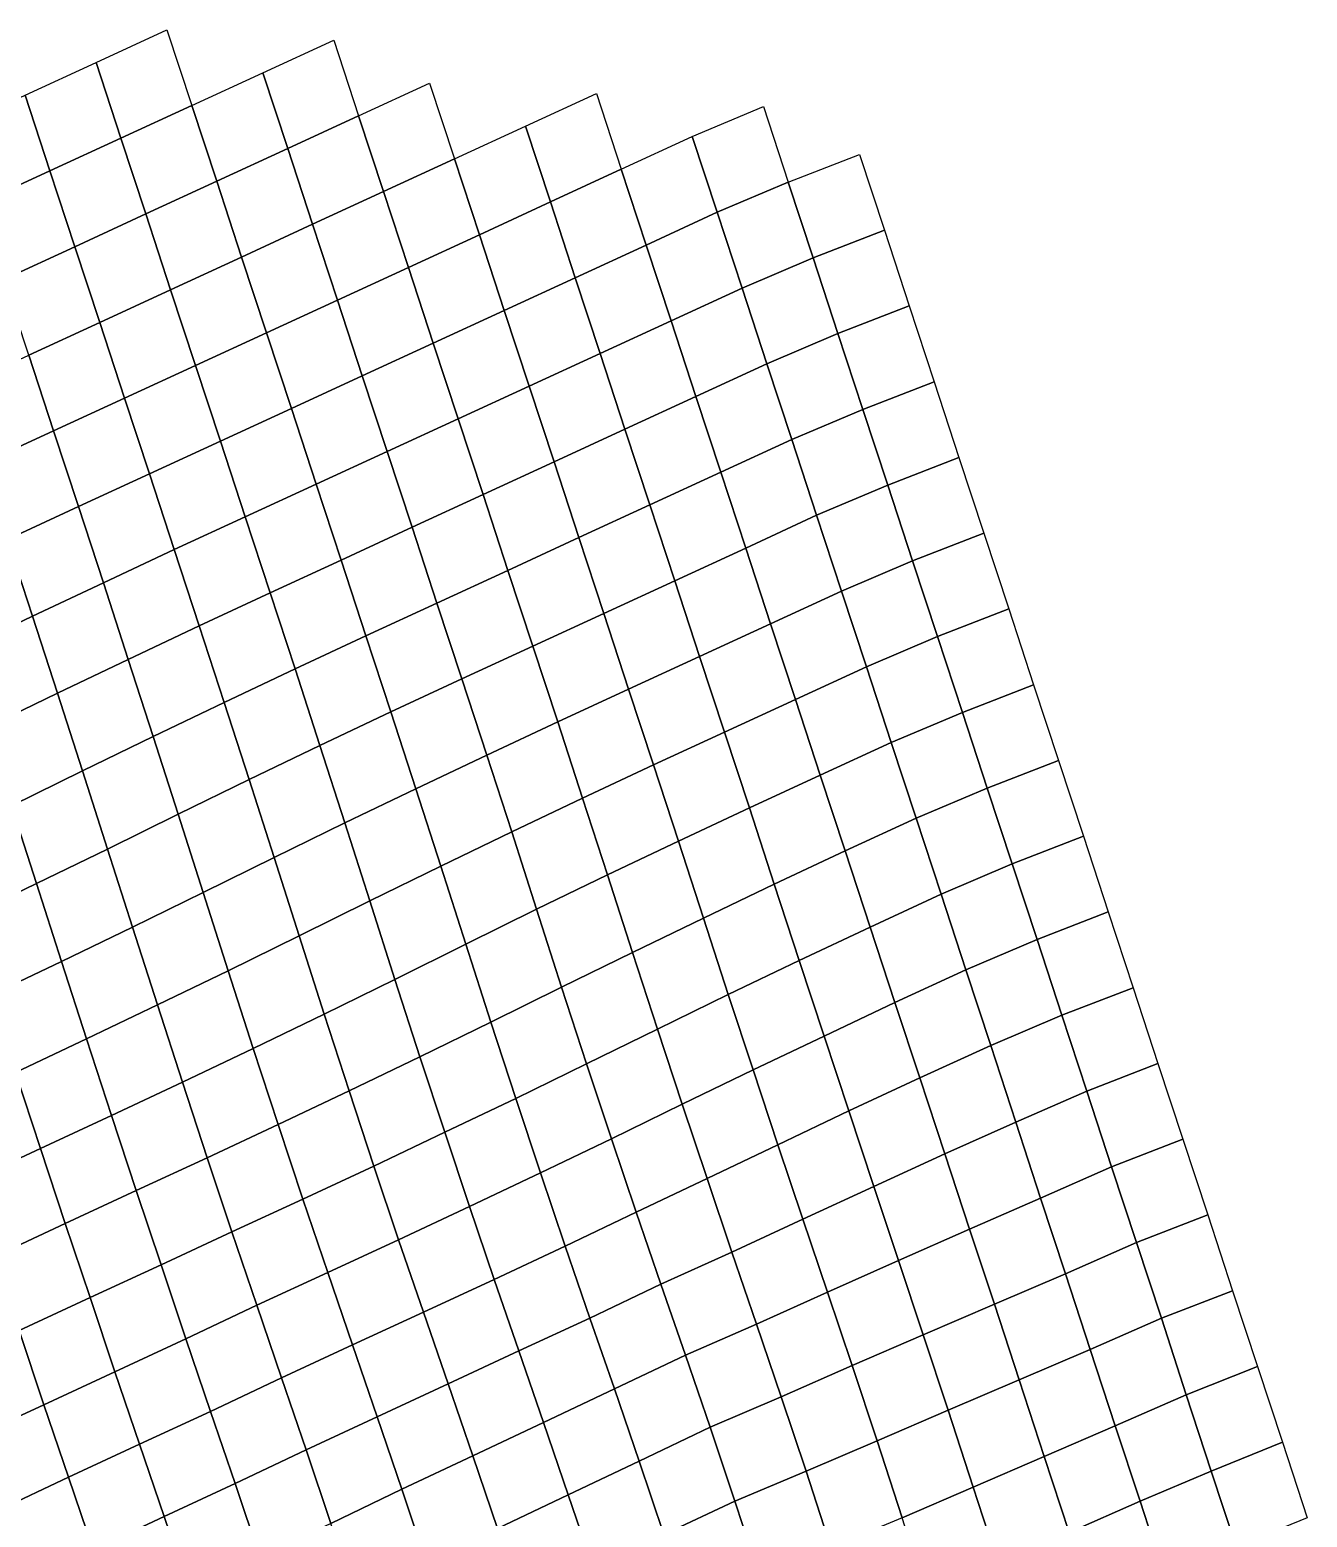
# Model space of a CAD drawing. Header units: metres. Extents: x -3.45 to 6.13, y -4.05 to 5.19.
# Drawn here: x 2.908 to 5.231, y 1.925 to 4.63 of the extents above; entities that cross this region are included whole.
import ezdxf

# ---------------------------------------------------------------- set-up
doc = ezdxf.new("R2010")
doc.units = ezdxf.units.M

msp = doc.modelspace()

# ---------------------------------------------------------------- linework, layer by layer
at = {"layer": 'A1'}
for points in [[(3.02813, 4.5706, -6.39736), (3.15717, 4.63011, -6.39238), (3.20241, 4.49227, -6.35581), (3.07337, 4.43285, -6.36069)], [(3.33144, 4.55179, -6.35083), (3.46048, 4.61122, -6.34596), (3.50571, 4.47347, -6.30928), (3.37667, 4.41404, -6.31416)], [(2.8991, 4.51117, -6.40224), (3.02813, 4.5706, -6.39736), (3.07337, 4.43285, -6.36069), (2.94433, 4.37333, -6.36567)], [(3.20241, 4.49227, -6.35581), (3.33144, 4.55179, -6.35083), (3.37667, 4.41404, -6.31416), (3.24764, 4.35453, -6.31914)], [(3.50571, 4.47347, -6.30928), (3.63475, 4.53298, -6.3043), (3.67998, 4.39515, -6.26774), (3.55095, 4.33572, -6.27261)], [(2.77006, 4.45165, -6.40722), (2.8991, 4.51117, -6.40224), (2.94433, 4.37333, -6.36567), (2.81529, 4.3139, -6.37055)], [(3.07337, 4.43285, -6.36069), (3.20241, 4.49227, -6.35581), (3.24764, 4.35453, -6.31914), (3.1186, 4.2951, -6.32402)], [(3.80902, 4.45466, -6.26276), (3.93806, 4.51409, -6.25788), (3.98329, 4.37634, -6.22121), (3.85425, 4.31691, -6.22608)], [(3.37667, 4.41404, -6.31416), (3.50571, 4.47347, -6.30928), (3.55095, 4.33572, -6.27261), (3.42191, 4.27621, -6.27759)], [(4.11232, 4.43586, -6.21623), (4.24161, 4.49073, -6.21702), (4.28684, 4.35298, -6.18035), (4.15756, 4.29811, -6.17955)], [(3.67998, 4.39515, -6.26774), (3.80902, 4.45466, -6.26276), (3.85425, 4.31691, -6.22608), (3.72522, 4.2574, -6.23107)], [(2.94433, 4.37333, -6.36567), (3.07337, 4.43285, -6.36069), (3.1186, 4.2951, -6.32402), (2.98957, 4.23558, -6.329)], [(3.24764, 4.35453, -6.31914), (3.37667, 4.41404, -6.31416), (3.42191, 4.27621, -6.27759), (3.29287, 4.21678, -6.28247)], [(3.98329, 4.37634, -6.22121), (4.11232, 4.43586, -6.21623), (4.15756, 4.29811, -6.17955), (4.02852, 4.23859, -6.18454)], [(3.55095, 4.33572, -6.27261), (3.67998, 4.39515, -6.26774), (3.72522, 4.2574, -6.23107), (3.59618, 4.19797, -6.23594)], [(4.28684, 4.35298, -6.18035), (4.41637, 4.40321, -6.18692), (4.46161, 4.26546, -6.15025), (4.33208, 4.21514, -6.14378)], [(2.81529, 4.3139, -6.37055), (2.94433, 4.37333, -6.36567), (2.98957, 4.23558, -6.329), (2.86053, 4.17616, -6.33387)], [(3.85425, 4.31691, -6.22608), (3.98329, 4.37634, -6.22121), (4.02852, 4.23859, -6.18454), (3.89948, 4.17916, -6.18941)], [(3.1186, 4.2951, -6.32402), (3.24764, 4.35453, -6.31914), (3.29287, 4.21678, -6.28247), (3.16384, 4.15726, -6.28745)], [(3.42191, 4.27621, -6.27759), (3.55095, 4.33572, -6.27261), (3.59618, 4.19797, -6.23594), (3.46714, 4.13846, -6.24092)], [(4.15756, 4.29811, -6.17955), (4.28684, 4.35298, -6.18035), (4.33208, 4.21514, -6.14378), (4.20279, 4.16027, -6.14299)], [(3.72522, 4.2574, -6.23107), (3.85425, 4.31691, -6.22608), (3.89948, 4.17916, -6.18941), (3.77045, 4.11965, -6.19439)], [(2.98957, 4.23558, -6.329), (3.1186, 4.2951, -6.32402), (3.16384, 4.15726, -6.28745), (3.0348, 4.09783, -6.29233)], [(3.29287, 4.21678, -6.28247), (3.42191, 4.27621, -6.27759), (3.46714, 4.13846, -6.24092), (3.33811, 4.07903, -6.2458)], [(4.02852, 4.23859, -6.18454), (4.15756, 4.29811, -6.17955), (4.20279, 4.16027, -6.14299), (4.07376, 4.10084, -6.14786)], [(3.59618, 4.19797, -6.23594), (3.72522, 4.2574, -6.23107), (3.77045, 4.11965, -6.19439), (3.64141, 4.06022, -6.19927)], [(4.33208, 4.21514, -6.14378), (4.46161, 4.26546, -6.15025), (4.50684, 4.12771, -6.11358), (4.37731, 4.07739, -6.10711)], [(2.86053, 4.17616, -6.33387), (2.98957, 4.23558, -6.329), (3.0348, 4.09783, -6.29233), (2.90577, 4.03832, -6.29731)], [(3.89948, 4.17916, -6.18941), (4.02852, 4.23859, -6.18454), (4.07376, 4.10084, -6.14786), (3.94472, 4.04133, -6.15285)], [(3.16384, 4.15726, -6.28745), (3.29287, 4.21678, -6.28247), (3.33811, 4.07903, -6.2458), (3.20907, 4.01951, -6.25078)], [(3.46714, 4.13846, -6.24092), (3.59618, 4.19797, -6.23594), (3.64141, 4.06022, -6.19927), (3.51238, 4.00071, -6.20425)], [(4.20279, 4.16027, -6.14299), (4.33208, 4.21514, -6.14378), (4.37731, 4.07739, -6.10711), (4.24803, 4.02252, -6.10632)], [(3.77045, 4.11965, -6.19439), (3.89948, 4.17916, -6.18941), (3.94472, 4.04133, -6.15285), (3.81568, 3.9819, -6.15772)], [(3.0348, 4.09783, -6.29233), (3.16384, 4.15726, -6.28745), (3.20907, 4.01951, -6.25078), (3.08003, 3.96009, -6.25565)], [(4.07376, 4.10084, -6.14786), (4.20279, 4.16027, -6.14299), (4.24803, 4.02252, -6.10632), (4.11899, 3.9631, -6.11119)], [(3.33811, 4.07903, -6.2458), (3.46714, 4.13846, -6.24092), (3.51238, 4.00071, -6.20425), (3.38334, 3.94128, -6.20913)], [(3.64141, 4.06022, -6.19927), (3.77045, 4.11965, -6.19439), (3.81568, 3.9819, -6.15772), (3.68665, 3.92239, -6.1627)], [(4.37731, 4.07739, -6.10711), (4.50684, 4.12771, -6.11358), (4.55208, 3.98987, -6.07701), (4.42254, 3.93965, -6.07044)], [(2.90577, 4.03832, -6.29731), (3.0348, 4.09783, -6.29233), (3.08003, 3.96009, -6.25565), (2.951, 3.90057, -6.26064)], [(3.94472, 4.04133, -6.15285), (4.07376, 4.10084, -6.14786), (4.11899, 3.9631, -6.11119), (3.98996, 3.90358, -6.11617)], [(3.20907, 4.01951, -6.25078), (3.33811, 4.07903, -6.2458), (3.38334, 3.94128, -6.20913), (3.2543, 3.88177, -6.21411)], [(3.51238, 4.00071, -6.20425), (3.64141, 4.06022, -6.19927), (3.68665, 3.92239, -6.1627), (3.55761, 3.86296, -6.16758)], [(4.24803, 4.02252, -6.10632), (4.37731, 4.07739, -6.10711), (4.42254, 3.93965, -6.07044), (4.29326, 3.88477, -6.06964)], [(2.77673, 3.97889, -6.30218), (2.90577, 4.03832, -6.29731), (2.951, 3.90057, -6.26064), (2.82196, 3.84114, -6.26551)], [(3.81568, 3.9819, -6.15772), (3.94472, 4.04133, -6.15285), (3.98996, 3.90358, -6.11617), (3.86092, 3.84415, -6.12105)], [(3.08003, 3.96009, -6.25565), (3.20907, 4.01951, -6.25078), (3.2543, 3.88177, -6.21411), (3.12527, 3.82234, -6.21898)], [(4.11899, 3.9631, -6.11119), (4.24803, 4.02252, -6.10632), (4.29326, 3.88477, -6.06964), (4.16422, 3.82535, -6.07452)], [(3.38334, 3.94128, -6.20913), (3.51238, 4.00071, -6.20425), (3.55761, 3.86296, -6.16758), (3.42858, 3.80344, -6.17256)], [(3.68665, 3.92239, -6.1627), (3.81568, 3.9819, -6.15772), (3.86092, 3.84415, -6.12105), (3.73188, 3.78464, -6.12603)], [(4.42254, 3.93965, -6.07044), (4.55208, 3.98987, -6.07701), (4.59731, 3.85212, -6.04034), (4.46778, 3.8019, -6.03377)], [(2.951, 3.90057, -6.26064), (3.08003, 3.96009, -6.25565), (3.12527, 3.82234, -6.21898), (2.99623, 3.76282, -6.22396)], [(3.98996, 3.90358, -6.11617), (4.11899, 3.9631, -6.11119), (4.16422, 3.82535, -6.07452), (4.03519, 3.76583, -6.0795)], [(3.2543, 3.88177, -6.21411), (3.38334, 3.94128, -6.20913), (3.42858, 3.80344, -6.17256), (3.29954, 3.74402, -6.17743)], [(4.29326, 3.88477, -6.06964), (4.42254, 3.93965, -6.07044), (4.46778, 3.8019, -6.03377), (4.33849, 3.74703, -6.03297)], [(2.82196, 3.84114, -6.26551), (2.951, 3.90057, -6.26064), (2.99623, 3.76282, -6.22396), (2.86723, 3.70271, -6.2297)], [(3.55761, 3.86296, -6.16758), (3.68665, 3.92239, -6.1627), (3.73188, 3.78464, -6.12603), (3.60284, 3.72521, -6.13091)], [(3.86092, 3.84415, -6.12105), (3.98996, 3.90358, -6.11617), (4.03519, 3.76583, -6.0795), (3.90615, 3.7064, -6.08438)], [(3.12527, 3.82234, -6.21898), (3.2543, 3.88177, -6.21411), (3.29954, 3.74402, -6.17743), (3.1705, 3.6845, -6.18242)], [(4.16422, 3.82535, -6.07452), (4.29326, 3.88477, -6.06964), (4.33849, 3.74703, -6.03297), (4.20946, 3.68751, -6.03795)], [(3.42858, 3.80344, -6.17256), (3.55761, 3.86296, -6.16758), (3.60284, 3.72521, -6.13091), (3.47381, 3.6657, -6.13589)], [(3.73188, 3.78464, -6.12603), (3.86092, 3.84415, -6.12105), (3.90615, 3.7064, -6.08438), (3.77712, 3.64689, -6.08936)], [(4.46778, 3.8019, -6.03377), (4.59731, 3.85212, -6.04034), (4.64254, 3.71438, -6.00367), (4.51301, 3.66415, -5.99709)], [(2.99623, 3.76282, -6.22396), (3.12527, 3.82234, -6.21898), (3.1705, 3.6845, -6.18242), (3.0415, 3.62439, -6.18815)], [(4.03519, 3.76583, -6.0795), (4.16422, 3.82535, -6.07452), (4.20946, 3.68751, -6.03795), (4.08042, 3.62808, -6.04283)], [(3.29954, 3.74402, -6.17743), (3.42858, 3.80344, -6.17256), (3.47381, 3.6657, -6.13589), (3.34477, 3.60627, -6.14076)], [(4.33849, 3.74703, -6.03297), (4.46778, 3.8019, -6.03377), (4.51301, 3.66415, -5.99709), (4.38373, 3.60928, -5.9963)], [(2.86723, 3.70271, -6.2297), (2.99623, 3.76282, -6.22396), (3.0415, 3.62439, -6.18815), (2.91254, 3.5635, -6.19484)], [(3.60284, 3.72521, -6.13091), (3.73188, 3.78464, -6.12603), (3.77712, 3.64689, -6.08936), (3.64808, 3.58746, -6.09423)], [(3.90615, 3.7064, -6.08438), (4.03519, 3.76583, -6.0795), (4.08042, 3.62808, -6.04283), (3.95139, 3.56857, -6.04781)], [(3.1705, 3.6845, -6.18242), (3.29954, 3.74402, -6.17743), (3.34477, 3.60627, -6.14076), (3.21578, 3.54598, -6.14671)], [(4.20946, 3.68751, -6.03795), (4.33849, 3.74703, -6.03297), (4.38373, 3.60928, -5.9963), (4.25469, 3.54976, -6.00128)], [(3.47381, 3.6657, -6.13589), (3.60284, 3.72521, -6.13091), (3.64808, 3.58746, -6.09423), (3.51904, 3.52795, -6.09922)], [(4.51301, 3.66415, -5.99709), (4.64254, 3.71438, -6.00367), (4.68778, 3.57663, -5.967), (4.55825, 3.52631, -5.96053)], [(2.73827, 3.6419, -6.23628), (2.86723, 3.70271, -6.2297), (2.91254, 3.5635, -6.19484), (2.78362, 3.50192, -6.20239)], [(3.0415, 3.62439, -6.18815), (3.1705, 3.6845, -6.18242), (3.21578, 3.54598, -6.14671), (3.08682, 3.485, -6.15351)], [(3.77712, 3.64689, -6.08936), (3.90615, 3.7064, -6.08438), (3.95139, 3.56857, -6.04781), (3.82235, 3.50914, -6.05269)], [(4.08042, 3.62808, -6.04283), (4.20946, 3.68751, -6.03795), (4.25469, 3.54976, -6.00128), (4.12565, 3.49033, -6.00616)], [(3.34477, 3.60627, -6.14076), (3.47381, 3.6657, -6.13589), (3.51904, 3.52795, -6.09922), (3.39005, 3.46766, -6.10516)], [(4.38373, 3.60928, -5.9963), (4.51301, 3.66415, -5.99709), (4.55825, 3.52631, -5.96053), (4.42897, 3.47144, -5.95973)], [(3.64808, 3.58746, -6.09423), (3.77712, 3.64689, -6.08936), (3.82235, 3.50914, -6.05269), (3.69331, 3.44963, -6.05767)], [(3.95139, 3.56857, -6.04781), (4.08042, 3.62808, -6.04283), (4.12565, 3.49033, -6.00616), (3.99662, 3.43082, -6.01114)], [(2.91254, 3.5635, -6.19484), (3.0415, 3.62439, -6.18815), (3.08682, 3.485, -6.15351), (2.9579, 3.42334, -6.16117)], [(3.21578, 3.54598, -6.14671), (3.34477, 3.60627, -6.14076), (3.39005, 3.46766, -6.10516), (3.2611, 3.4066, -6.11207)], [(4.25469, 3.54976, -6.00128), (4.38373, 3.60928, -5.9963), (4.42897, 3.47144, -5.95973), (4.29993, 3.41201, -5.96461)], [(3.51904, 3.52795, -6.09922), (3.64808, 3.58746, -6.09423), (3.69331, 3.44963, -6.05767), (3.56432, 3.38934, -6.06361)], [(4.55825, 3.52631, -5.96053), (4.68778, 3.57663, -5.967), (4.73301, 3.43888, -5.93032), (4.60348, 3.38856, -5.92386)], [(2.78362, 3.50192, -6.20239), (2.91254, 3.5635, -6.19484), (2.9579, 3.42334, -6.16117), (2.82902, 3.36099, -6.16968)], [(3.08682, 3.485, -6.15351), (3.21578, 3.54598, -6.14671), (3.2611, 3.4066, -6.11207), (3.13219, 3.34476, -6.11994)], [(3.82235, 3.50914, -6.05269), (3.95139, 3.56857, -6.04781), (3.99662, 3.43082, -6.01114), (3.86758, 3.37139, -6.01601)], [(4.12565, 3.49033, -6.00616), (4.25469, 3.54976, -6.00128), (4.29993, 3.41201, -5.96461), (4.17089, 3.3525, -5.96959)], [(3.39005, 3.46766, -6.10516), (3.51904, 3.52795, -6.09922), (3.56432, 3.38934, -6.06361), (3.43538, 3.32819, -6.07063)], [(4.42897, 3.47144, -5.95973), (4.55825, 3.52631, -5.96053), (4.60348, 3.38856, -5.92386), (4.4742, 3.33369, -5.92306)], [(3.69331, 3.44963, -6.05767), (3.82235, 3.50914, -6.05269), (3.86758, 3.37139, -6.01601), (3.73859, 3.31102, -6.02207)], [(3.99662, 3.43082, -6.01114), (4.12565, 3.49033, -6.00616), (4.17089, 3.3525, -5.96959), (4.04185, 3.29307, -5.97447)], [(2.9579, 3.42334, -6.16117), (3.08682, 3.485, -6.15351), (3.13219, 3.34476, -6.11994), (3.00332, 3.28215, -6.12877)], [(3.2611, 3.4066, -6.11207), (3.39005, 3.46766, -6.10516), (3.43538, 3.32819, -6.07063), (3.30648, 3.26618, -6.07871)], [(4.29993, 3.41201, -5.96461), (4.42897, 3.47144, -5.95973), (4.4742, 3.33369, -5.92306), (4.34516, 3.27427, -5.92794)], [(3.56432, 3.38934, -6.06361), (3.69331, 3.44963, -6.05767), (3.73859, 3.31102, -6.02207), (3.60966, 3.2497, -6.02929)], [(4.60348, 3.38856, -5.92386), (4.73301, 3.43888, -5.93032), (4.77824, 3.30113, -5.89365), (4.64872, 3.25082, -5.88719)], [(2.82902, 3.36099, -6.16968), (2.9579, 3.42334, -6.16117), (3.00332, 3.28215, -6.12877), (2.87449, 3.21885, -6.13846)], [(3.86758, 3.37139, -6.01601), (3.99662, 3.43082, -6.01114), (4.04185, 3.29307, -5.97447), (3.91287, 3.23261, -5.98063)], [(4.17089, 3.3525, -5.96959), (4.29993, 3.41201, -5.96461), (4.34516, 3.27427, -5.92794), (4.21613, 3.21475, -5.93292)], [(3.13219, 3.34476, -6.11994), (3.2611, 3.4066, -6.11207), (3.30648, 3.26618, -6.07871), (3.17762, 3.2034, -6.08776)], [(3.43538, 3.32819, -6.07063), (3.56432, 3.38934, -6.06361), (3.60966, 3.2497, -6.02929), (3.48076, 3.1876, -6.03749)], [(4.4742, 3.33369, -5.92306), (4.60348, 3.38856, -5.92386), (4.64872, 3.25082, -5.88719), (4.51943, 3.19594, -5.88639)], [(3.73859, 3.31102, -6.02207), (3.86758, 3.37139, -6.01601), (3.91287, 3.23261, -5.98063), (3.78393, 3.17129, -5.98785)], [(3.00332, 3.28215, -6.12877), (3.13219, 3.34476, -6.11994), (3.17762, 3.2034, -6.08776), (3.04879, 3.13993, -6.09766)], [(3.30648, 3.26618, -6.07871), (3.43538, 3.32819, -6.07063), (3.48076, 3.1876, -6.03749), (3.35191, 3.12465, -6.04675)], [(4.04185, 3.29307, -5.97447), (4.17089, 3.3525, -5.96959), (4.21613, 3.21475, -5.93292), (4.08714, 3.15429, -5.93908)], [(4.34516, 3.27427, -5.92794), (4.4742, 3.33369, -5.92306), (4.51943, 3.19594, -5.88639), (4.39039, 3.13652, -5.89126)], [(3.60966, 3.2497, -6.02929), (3.73859, 3.31102, -6.02207), (3.78393, 3.17129, -5.98785), (3.65505, 3.10903, -5.99626)], [(4.64872, 3.25082, -5.88719), (4.77824, 3.30113, -5.89365), (4.82348, 3.16329, -5.85709), (4.69395, 3.11307, -5.85051)], [(2.87449, 3.21885, -6.13846), (3.00332, 3.28215, -6.12877), (3.04879, 3.13993, -6.09766), (2.91994, 3.07706, -6.10682)], [(3.91287, 3.23261, -5.98063), (4.04185, 3.29307, -5.97447), (4.08714, 3.15429, -5.93908), (3.95821, 3.09288, -5.94641)], [(4.21613, 3.21475, -5.93292), (4.34516, 3.27427, -5.92794), (4.39039, 3.13652, -5.89126), (4.26141, 3.07597, -5.89753)], [(3.17762, 3.2034, -6.08776), (3.30648, 3.26618, -6.07871), (3.35191, 3.12465, -6.04675), (3.2231, 3.06092, -6.05697)], [(3.48076, 3.1876, -6.03749), (3.60966, 3.2497, -6.02929), (3.65505, 3.10903, -5.99626), (3.52621, 3.0459, -6.00574)], [(4.51943, 3.19594, -5.88639), (4.64872, 3.25082, -5.88719), (4.69395, 3.11307, -5.85051), (4.56466, 3.0582, -5.84972)], [(3.78393, 3.17129, -5.98785), (3.91287, 3.23261, -5.98063), (3.95821, 3.09288, -5.94641), (3.82933, 3.03045, -5.95503)], [(2.74562, 3.15624, -6.1473), (2.87449, 3.21885, -6.13846), (2.91994, 3.07706, -6.10682), (2.79105, 3.01497, -6.11501)], [(3.04879, 3.13993, -6.09766), (3.17762, 3.2034, -6.08776), (3.2231, 3.06092, -6.05697), (3.09426, 2.99788, -6.06634)], [(4.08714, 3.15429, -5.93908), (4.21613, 3.21475, -5.93292), (4.26141, 3.07597, -5.89753), (4.13249, 3.01448, -5.90497)], [(4.39039, 3.13652, -5.89126), (4.51943, 3.19594, -5.88639), (4.56466, 3.0582, -5.84972), (4.43567, 2.99799, -5.85556)], [(3.35191, 3.12465, -6.04675), (3.48076, 3.1876, -6.03749), (3.52621, 3.0459, -6.00574), (3.39741, 2.98191, -6.01628)], [(3.65505, 3.10903, -5.99626), (3.78393, 3.17129, -5.98785), (3.82933, 3.03045, -5.95503), (3.7005, 2.96715, -5.96472)], [(2.91994, 3.07706, -6.10682), (3.04879, 3.13993, -6.09766), (3.09426, 2.99788, -6.06634), (2.96537, 2.9357, -6.07464)], [(3.95821, 3.09288, -5.94641), (4.08714, 3.15429, -5.93908), (4.13249, 3.01448, -5.90497), (4.00361, 2.95204, -5.91359)], [(4.69395, 3.11307, -5.85051), (4.82348, 3.16329, -5.85709), (4.86871, 3.02555, -5.82041), (4.73918, 2.97532, -5.81384)], [(3.2231, 3.06092, -6.05697), (3.35191, 3.12465, -6.04675), (3.39741, 2.98191, -6.01628), (3.26858, 2.9187, -6.02586)], [(4.26141, 3.07597, -5.89753), (4.39039, 3.13652, -5.89126), (4.43567, 2.99799, -5.85556), (4.30671, 2.93702, -5.86236)], [(4.56466, 3.0582, -5.84972), (4.69395, 3.11307, -5.85051), (4.73918, 2.97532, -5.81384), (4.6099, 2.92045, -5.81305)], [(3.52621, 3.0459, -6.00574), (3.65505, 3.10903, -5.99626), (3.7005, 2.96715, -5.96472), (3.57172, 2.90291, -5.97559)], [(3.82933, 3.03045, -5.95503), (3.95821, 3.09288, -5.94641), (4.00361, 2.95204, -5.91359), (3.87478, 2.88874, -5.92328)], [(2.79105, 3.01497, -6.11501), (2.91994, 3.07706, -6.10682), (2.96537, 2.9357, -6.07464), (2.83644, 2.87413, -6.08219)], [(3.09426, 2.99788, -6.06634), (3.2231, 3.06092, -6.05697), (3.26858, 2.9187, -6.02586), (3.1397, 2.85635, -6.03438)], [(4.13249, 3.01448, -5.90497), (4.26141, 3.07597, -5.89753), (4.30671, 2.93702, -5.86236), (4.1778, 2.87527, -5.87012)], [(4.43567, 2.99799, -5.85556), (4.56466, 3.0582, -5.84972), (4.6099, 2.92045, -5.81305), (4.48087, 2.86085, -5.81813)], [(3.39741, 2.98191, -6.01628), (3.52621, 3.0459, -6.00574), (3.57172, 2.90291, -5.97559), (3.44289, 2.83961, -5.98528)], [(3.7005, 2.96715, -5.96472), (3.82933, 3.03045, -5.95503), (3.87478, 2.88874, -5.92328), (3.74597, 2.82493, -5.93361)], [(4.00361, 2.95204, -5.91359), (4.13249, 3.01448, -5.90497), (4.1778, 2.87527, -5.87012), (4.04893, 2.81266, -5.87895)], [(4.73918, 2.97532, -5.81384), (4.86871, 3.02555, -5.82041), (4.91395, 2.8878, -5.78374), (4.78441, 2.83757, -5.77717)], [(2.96537, 2.9357, -6.07464), (3.09426, 2.99788, -6.06634), (3.1397, 2.85635, -6.03438), (3.01077, 2.79477, -6.04193)], [(3.26858, 2.9187, -6.02586), (3.39741, 2.98191, -6.01628), (3.44289, 2.83961, -5.98528), (3.31401, 2.77726, -5.99379)], [(4.30671, 2.93702, -5.86236), (4.43567, 2.99799, -5.85556), (4.48087, 2.86085, -5.81813), (4.35191, 2.79996, -5.82483)], [(3.57172, 2.90291, -5.97559), (3.7005, 2.96715, -5.96472), (3.74597, 2.82493, -5.93361), (3.61713, 2.76198, -5.94288)], [(3.87478, 2.88874, -5.92328), (4.00361, 2.95204, -5.91359), (4.04893, 2.81266, -5.87895), (3.92011, 2.74919, -5.88886)], [(4.6099, 2.92045, -5.81305), (4.73918, 2.97532, -5.81384), (4.78441, 2.83757, -5.77717), (4.65513, 2.7827, -5.77637)], [(2.83644, 2.87413, -6.08219), (2.96537, 2.9357, -6.07464), (3.01077, 2.79477, -6.04193), (2.88181, 2.73388, -6.04862)], [(4.1778, 2.87527, -5.87012), (4.30671, 2.93702, -5.86236), (4.35191, 2.79996, -5.82483), (4.22299, 2.73829, -5.83249)], [(3.1397, 2.85635, -6.03438), (3.26858, 2.9187, -6.02586), (3.31401, 2.77726, -5.99379), (3.18508, 2.71585, -6.00113)], [(3.44289, 2.83961, -5.98528), (3.57172, 2.90291, -5.97559), (3.61713, 2.76198, -5.94288), (3.48822, 2.69997, -5.95096)], [(4.48087, 2.86085, -5.81813), (4.6099, 2.92045, -5.81305), (4.65513, 2.7827, -5.77637), (4.52606, 2.72387, -5.7805)], [(3.74597, 2.82493, -5.93361), (3.87478, 2.88874, -5.92328), (3.92011, 2.74919, -5.88886), (3.79124, 2.68658, -5.89769)], [(4.04893, 2.81266, -5.87895), (4.1778, 2.87527, -5.87012), (4.22299, 2.73829, -5.83249), (4.09412, 2.67568, -5.84132)], [(4.78441, 2.83757, -5.77717), (4.91395, 2.8878, -5.78374), (4.95918, 2.75005, -5.74707), (4.82965, 2.69973, -5.7406)], [(3.01077, 2.79477, -6.04193), (3.1397, 2.85635, -6.03438), (3.18508, 2.71585, -6.00113), (3.0561, 2.6553, -6.00739)], [(4.35191, 2.79996, -5.82483), (4.48087, 2.86085, -5.81813), (4.52606, 2.72387, -5.7805), (4.39707, 2.66358, -5.78644)], [(3.31401, 2.77726, -5.99379), (3.44289, 2.83961, -5.98528), (3.48822, 2.69997, -5.95096), (3.35927, 2.63891, -5.95787)], [(3.61713, 2.76198, -5.94288), (3.74597, 2.82493, -5.93361), (3.79124, 2.68658, -5.89769), (3.66233, 2.62483, -5.90546)], [(4.65513, 2.7827, -5.77637), (4.78441, 2.83757, -5.77717), (4.82965, 2.69973, -5.7406), (4.70044, 2.64349, -5.74152)], [(2.88181, 2.73388, -6.04862), (3.01077, 2.79477, -6.04193), (3.0561, 2.6553, -6.00739), (2.92708, 2.59545, -6.0128)], [(3.92011, 2.74919, -5.88886), (4.04893, 2.81266, -5.87895), (4.09412, 2.67568, -5.84132), (3.96525, 2.61316, -5.85005)], [(4.22299, 2.73829, -5.83249), (4.35191, 2.79996, -5.82483), (4.39707, 2.66358, -5.78644), (4.26813, 2.60226, -5.79367)], [(3.18508, 2.71585, -6.00113), (3.31401, 2.77726, -5.99379), (3.35927, 2.63891, -5.95787), (3.23028, 2.57862, -5.96381)], [(3.48822, 2.69997, -5.95096), (3.61713, 2.76198, -5.94288), (3.66233, 2.62483, -5.90546), (3.53339, 2.56351, -5.91268)], [(4.52606, 2.72387, -5.7805), (4.65513, 2.7827, -5.77637), (4.70044, 2.64349, -5.74152), (4.57131, 2.58578, -5.74425)], [(2.75281, 2.67377, -6.05435), (2.88181, 2.73388, -6.04862), (2.92708, 2.59545, -6.0128), (2.79807, 2.53559, -6.01821)], [(3.79124, 2.68658, -5.89769), (3.92011, 2.74919, -5.88886), (3.96525, 2.61316, -5.85005), (3.83637, 2.55081, -5.85856)], [(4.09412, 2.67568, -5.84132), (4.22299, 2.73829, -5.83249), (4.26813, 2.60226, -5.79367), (4.1392, 2.54086, -5.80101)], [(4.82965, 2.69973, -5.7406), (4.95918, 2.75005, -5.74707), (5.00441, 2.6123, -5.7104), (4.87489, 2.56199, -5.70393)], [(3.0561, 2.6553, -6.00739), (3.18508, 2.71585, -6.00113), (3.23028, 2.57862, -5.96381), (3.10126, 2.51885, -5.96912)], [(4.39707, 2.66358, -5.78644), (4.52606, 2.72387, -5.7805), (4.57131, 2.58578, -5.74425), (4.44227, 2.52644, -5.74902)], [(3.35927, 2.63891, -5.95787), (3.48822, 2.69997, -5.95096), (3.53339, 2.56351, -5.91268), (3.4044, 2.50322, -5.91863)], [(3.66233, 2.62483, -5.90546), (3.79124, 2.68658, -5.89769), (3.83637, 2.55081, -5.85856), (3.70741, 2.48983, -5.86536)], [(4.70044, 2.64349, -5.74152), (4.82965, 2.69973, -5.7406), (4.87489, 2.56199, -5.70393), (4.7457, 2.50522, -5.70549)], [(2.92708, 2.59545, -6.0128), (3.0561, 2.6553, -6.00739), (3.10126, 2.51885, -5.96912), (2.97225, 2.45899, -5.97453)], [(3.96525, 2.61316, -5.85005), (4.09412, 2.67568, -5.84132), (4.1392, 2.54086, -5.80101), (4.01026, 2.47954, -5.80824)], [(4.26813, 2.60226, -5.79367), (4.39707, 2.66358, -5.78644), (4.44227, 2.52644, -5.74902), (4.31324, 2.46684, -5.75411)], [(3.23028, 2.57862, -5.96381), (3.35927, 2.63891, -5.95787), (3.4044, 2.50322, -5.91863), (3.27536, 2.44379, -5.9235)], [(3.53339, 2.56351, -5.91268), (3.66233, 2.62483, -5.90546), (3.70741, 2.48983, -5.86536), (3.57843, 2.42929, -5.87163)], [(4.57131, 2.58578, -5.74425), (4.70044, 2.64349, -5.74152), (4.7457, 2.50522, -5.70549), (4.61651, 2.44872, -5.70673)], [(3.83637, 2.55081, -5.85856), (3.96525, 2.61316, -5.85005), (4.01026, 2.47954, -5.80824), (3.88136, 2.41762, -5.81622)], [(4.1392, 2.54086, -5.80101), (4.26813, 2.60226, -5.79367), (4.31324, 2.46684, -5.75411), (4.18422, 2.40698, -5.75952)], [(4.87489, 2.56199, -5.70393), (5.00441, 2.6123, -5.7104), (5.04965, 2.47446, -5.67383), (4.92012, 2.42424, -5.66726)], [(2.79807, 2.53559, -6.01821), (2.92708, 2.59545, -6.0128), (2.97225, 2.45899, -5.97453), (2.84323, 2.39913, -5.97994)], [(3.10126, 2.51885, -5.96912), (3.23028, 2.57862, -5.96381), (3.27536, 2.44379, -5.9235), (3.14634, 2.38393, -5.92891)], [(4.44227, 2.52644, -5.74902), (4.57131, 2.58578, -5.74425), (4.61651, 2.44872, -5.70673), (4.48735, 2.39153, -5.70882)], [(3.4044, 2.50322, -5.91863), (3.53339, 2.56351, -5.91268), (3.57843, 2.42929, -5.87163), (3.44939, 2.36986, -5.8765)], [(3.70741, 2.48983, -5.86536), (3.83637, 2.55081, -5.85856), (3.88136, 2.41762, -5.81622), (3.75238, 2.35707, -5.82248)], [(4.7457, 2.50522, -5.70549), (4.87489, 2.56199, -5.70393), (4.92012, 2.42424, -5.66726), (4.79093, 2.36756, -5.66871)], [(2.97225, 2.45899, -5.97453), (3.10126, 2.51885, -5.96912), (3.14634, 2.38393, -5.92891), (3.01733, 2.32408, -5.93432)], [(4.01026, 2.47954, -5.80824), (4.1392, 2.54086, -5.80101), (4.18422, 2.40698, -5.75952), (4.05513, 2.3485, -5.76322)], [(4.31324, 2.46684, -5.75411), (4.44227, 2.52644, -5.74902), (4.48735, 2.39153, -5.70882), (4.35821, 2.33399, -5.71134)], [(3.27536, 2.44379, -5.9235), (3.4044, 2.50322, -5.91863), (3.44939, 2.36986, -5.8765), (3.32036, 2.31034, -5.88148)], [(3.57843, 2.42929, -5.87163), (3.70741, 2.48983, -5.86536), (3.75238, 2.35707, -5.82248), (3.62335, 2.29747, -5.82757)], [(4.61651, 2.44872, -5.70673), (4.7457, 2.50522, -5.70549), (4.79093, 2.36756, -5.66871), (4.66166, 2.31243, -5.66824)], [(3.88136, 2.41762, -5.81622), (4.01026, 2.47954, -5.80824), (4.05513, 2.3485, -5.76322), (3.92621, 2.287, -5.77066)], [(4.18422, 2.40698, -5.75952), (4.31324, 2.46684, -5.75411), (4.35821, 2.33399, -5.71134), (4.22909, 2.27602, -5.7144)], [(4.92012, 2.42424, -5.66726), (5.04965, 2.47446, -5.67383), (5.09488, 2.33672, -5.63716), (4.96535, 2.28649, -5.63059)], [(2.84323, 2.39913, -5.97994), (2.97225, 2.45899, -5.97453), (3.01733, 2.32408, -5.93432), (2.88832, 2.26413, -5.93984)], [(3.14634, 2.38393, -5.92891), (3.27536, 2.44379, -5.9235), (3.32036, 2.31034, -5.88148), (3.19141, 2.2492, -5.8885)], [(4.48735, 2.39153, -5.70882), (4.61651, 2.44872, -5.70673), (4.66166, 2.31243, -5.66824), (4.53243, 2.2567, -5.66851)], [(3.44939, 2.36986, -5.8765), (3.57843, 2.42929, -5.87163), (3.62335, 2.29747, -5.82757), (3.49431, 2.23796, -5.83255)], [(3.75238, 2.35707, -5.82248), (3.88136, 2.41762, -5.81622), (3.92621, 2.287, -5.77066), (3.7972, 2.22706, -5.77618)], [(4.79093, 2.36756, -5.66871), (4.92012, 2.42424, -5.66726), (4.96535, 2.28649, -5.63059), (4.83615, 2.23007, -5.63172)], [(3.01733, 2.32408, -5.93432), (3.14634, 2.38393, -5.92891), (3.19141, 2.2492, -5.8885), (3.0624, 2.18934, -5.89391)], [(4.05513, 2.3485, -5.76322), (4.18422, 2.40698, -5.75952), (4.22909, 2.27602, -5.7144), (4.0999, 2.21952, -5.71563)], [(4.35821, 2.33399, -5.71134), (4.48735, 2.39153, -5.70882), (4.53243, 2.2567, -5.66851), (4.40321, 2.20054, -5.66932)], [(3.32036, 2.31034, -5.88148), (3.44939, 2.36986, -5.8765), (3.49431, 2.23796, -5.83255), (3.36528, 2.17844, -5.83753)], [(3.62335, 2.29747, -5.82757), (3.75238, 2.35707, -5.82248), (3.7972, 2.22706, -5.77618), (3.66818, 2.16712, -5.7817)], [(4.66166, 2.31243, -5.66824), (4.79093, 2.36756, -5.66871), (4.83615, 2.23007, -5.63172), (4.70689, 2.17485, -5.63135)], [(3.92621, 2.287, -5.77066), (4.05513, 2.3485, -5.76322), (4.0999, 2.21952, -5.71563), (3.97097, 2.15803, -5.72308)], [(4.22909, 2.27602, -5.7144), (4.35821, 2.33399, -5.71134), (4.40321, 2.20054, -5.66932), (4.27403, 2.14378, -5.67088)], [(4.96535, 2.28649, -5.63059), (5.09488, 2.33672, -5.63716), (5.14012, 2.19897, -5.60049), (5.01067, 2.14719, -5.59584)], [(2.88832, 2.26413, -5.93984), (3.01733, 2.32408, -5.93432), (3.0624, 2.18934, -5.89391), (2.93339, 2.12939, -5.89942)], [(3.19141, 2.2492, -5.8885), (3.32036, 2.31034, -5.88148), (3.36528, 2.17844, -5.83753), (3.23633, 2.11729, -5.84455)], [(4.53243, 2.2567, -5.66851), (4.66166, 2.31243, -5.66824), (4.70689, 2.17485, -5.63135), (4.57763, 2.11955, -5.63109)], [(3.49431, 2.23796, -5.83255), (3.62335, 2.29747, -5.82757), (3.66818, 2.16712, -5.7817), (3.53916, 2.10734, -5.787)], [(3.7972, 2.22706, -5.77618), (3.92621, 2.287, -5.77066), (3.97097, 2.15803, -5.72308), (3.84201, 2.09705, -5.72988)], [(4.0999, 2.21952, -5.71563), (4.22909, 2.27602, -5.7144), (4.27403, 2.14378, -5.67088), (4.14477, 2.08848, -5.67062)], [(4.83615, 2.23007, -5.63172), (4.96535, 2.28649, -5.63059), (5.01067, 2.14719, -5.59584), (4.88145, 2.09103, -5.59665)], [(2.75926, 2.20496, -5.9444), (2.88832, 2.26413, -5.93984), (2.93339, 2.12939, -5.89942), (2.80437, 2.06953, -5.90483)], [(3.0624, 2.18934, -5.89391), (3.19141, 2.2492, -5.8885), (3.23633, 2.11729, -5.84455), (3.10731, 2.05752, -5.84985)], [(4.40321, 2.20054, -5.66932), (4.53243, 2.2567, -5.66851), (4.57763, 2.11955, -5.63109), (4.44839, 2.06391, -5.63126)], [(3.36528, 2.17844, -5.83753), (3.49431, 2.23796, -5.83255), (3.53916, 2.10734, -5.787), (3.41016, 2.04731, -5.79262)], [(3.66818, 2.16712, -5.7817), (3.7972, 2.22706, -5.77618), (3.84201, 2.09705, -5.72988), (3.71305, 2.03625, -5.73647)], [(3.97097, 2.15803, -5.72308), (4.0999, 2.21952, -5.71563), (4.14477, 2.08848, -5.67062), (4.01586, 2.02673, -5.67838)], [(4.70689, 2.17485, -5.63135), (4.83615, 2.23007, -5.63172), (4.88145, 2.09103, -5.59665), (4.75222, 2.03521, -5.59703)], [(4.27403, 2.14378, -5.67088), (4.40321, 2.20054, -5.66932), (4.44839, 2.06391, -5.63126), (4.31914, 2.00835, -5.63132)], [(5.01067, 2.14719, -5.59584), (5.14012, 2.19897, -5.60049), (5.18535, 2.06122, -5.56381), (5.05594, 2.00876, -5.56002)], [(2.93339, 2.12939, -5.89942), (3.0624, 2.18934, -5.89391), (3.10731, 2.05752, -5.84985), (2.97831, 1.99749, -5.85548)], [(3.23633, 2.11729, -5.84455), (3.36528, 2.17844, -5.83753), (3.41016, 2.04731, -5.79262), (3.28122, 1.98599, -5.79985)], [(3.53916, 2.10734, -5.787), (3.66818, 2.16712, -5.7817), (3.71305, 2.03625, -5.73647), (3.58407, 1.9757, -5.74273)], [(4.57763, 2.11955, -5.63109), (4.70689, 2.17485, -5.63135), (4.75222, 2.03521, -5.59703), (4.623, 1.97923, -5.59763)], [(3.84201, 2.09705, -5.72988), (3.97097, 2.15803, -5.72308), (4.01586, 2.02673, -5.67838), (3.88692, 1.96541, -5.68561)], [(4.14477, 2.08848, -5.67062), (4.27403, 2.14378, -5.67088), (4.31914, 2.00835, -5.63132), (4.18983, 1.95391, -5.62999)], [(4.88145, 2.09103, -5.59665), (5.01067, 2.14719, -5.59584), (5.05594, 2.00876, -5.56002), (4.92665, 1.95397, -5.55912)], [(2.80437, 2.06953, -5.90483), (2.93339, 2.12939, -5.89942), (2.97831, 1.99749, -5.85548), (2.84933, 1.93694, -5.86174)], [(3.10731, 2.05752, -5.84985), (3.23633, 2.11729, -5.84455), (3.28122, 1.98599, -5.79985), (3.15222, 1.92588, -5.80558)], [(4.44839, 2.06391, -5.63126), (4.57763, 2.11955, -5.63109), (4.623, 1.97923, -5.59763), (4.49377, 1.92341, -5.59801)], [(3.41016, 2.04731, -5.79262), (3.53916, 2.10734, -5.787), (3.58407, 1.9757, -5.74273), (3.45519, 1.91335, -5.75124)], [(3.71305, 2.03625, -5.73647), (3.84201, 2.09705, -5.72988), (3.88692, 1.96541, -5.68561), (3.75797, 1.90434, -5.69252)], [(4.01586, 2.02673, -5.67838), (4.14477, 2.08848, -5.67062), (4.18983, 1.95391, -5.62999), (4.06085, 1.89345, -5.63615)], [(4.75222, 2.03521, -5.59703), (4.88145, 2.09103, -5.59665), (4.92665, 1.95397, -5.55912), (4.79748, 1.89704, -5.56089)], [(2.97831, 1.99749, -5.85548), (3.10731, 2.05752, -5.84985), (3.15222, 1.92588, -5.80558), (3.02323, 1.86559, -5.81153)], [(4.31914, 2.00835, -5.63132), (4.44839, 2.06391, -5.63126), (4.49377, 1.92341, -5.59801), (4.36443, 1.86957, -5.59593)], [(5.05594, 2.00876, -5.56002), (5.18535, 2.06122, -5.56381), (5.23058, 1.92347, -5.52714), (5.10119, 1.87058, -5.52389)], [(3.28122, 1.98599, -5.79985), (3.41016, 2.04731, -5.79262), (3.45519, 1.91335, -5.75124), (3.32625, 1.85203, -5.75847)], [(3.58407, 1.9757, -5.74273), (3.71305, 2.03625, -5.73647), (3.75797, 1.90434, -5.69252), (3.62913, 1.84113, -5.7021)], [(4.623, 1.97923, -5.59763), (4.75222, 2.03521, -5.59703), (4.79748, 1.89704, -5.56089), (4.6683, 1.84019, -5.56256)], [(3.88692, 1.96541, -5.68561), (4.01586, 2.02673, -5.67838), (4.06085, 1.89345, -5.63615), (3.93187, 1.8329, -5.64241)], [(4.18983, 1.95391, -5.62999), (4.31914, 2.00835, -5.63132), (4.36443, 1.86957, -5.59593), (4.23508, 1.8159, -5.59364)], [(4.92665, 1.95397, -5.55912), (5.05594, 2.00876, -5.56002), (5.10119, 1.87058, -5.52389), (4.97191, 1.81579, -5.52298)], [(2.84933, 1.93694, -5.86174), (2.97831, 1.99749, -5.85548), (3.02323, 1.86559, -5.81153), (2.89424, 1.80513, -5.81769)], [(3.15222, 1.92588, -5.80558), (3.28122, 1.98599, -5.79985), (3.32625, 1.85203, -5.75847), (3.19724, 1.792, -5.7641)], [(3.45519, 1.91335, -5.75124), (3.58407, 1.9757, -5.74273), (3.62913, 1.84113, -5.7021), (3.50025, 1.77869, -5.71072)], [(4.49377, 1.92341, -5.59801), (4.623, 1.97923, -5.59763), (4.6683, 1.84019, -5.56256), (4.53911, 1.78368, -5.5638)], [(3.75797, 1.90434, -5.69252), (3.88692, 1.96541, -5.68561), (3.93187, 1.8329, -5.64241), (3.80289, 1.77244, -5.64857)], [(4.06085, 1.89345, -5.63615), (4.18983, 1.95391, -5.62999), (4.23508, 1.8159, -5.59364), (4.106, 1.75716, -5.59765)], [(4.79748, 1.89704, -5.56089), (4.92665, 1.95397, -5.55912), (4.97191, 1.81579, -5.52298), (4.8428, 1.75757, -5.52636)], [(3.02323, 1.86559, -5.81153), (3.15222, 1.92588, -5.80558), (3.19724, 1.792, -5.7641), (3.06825, 1.7318, -5.76994)]]:
    msp.add_3dface(points, dxfattribs=at)

doc.saveas('drawing.dxf')
